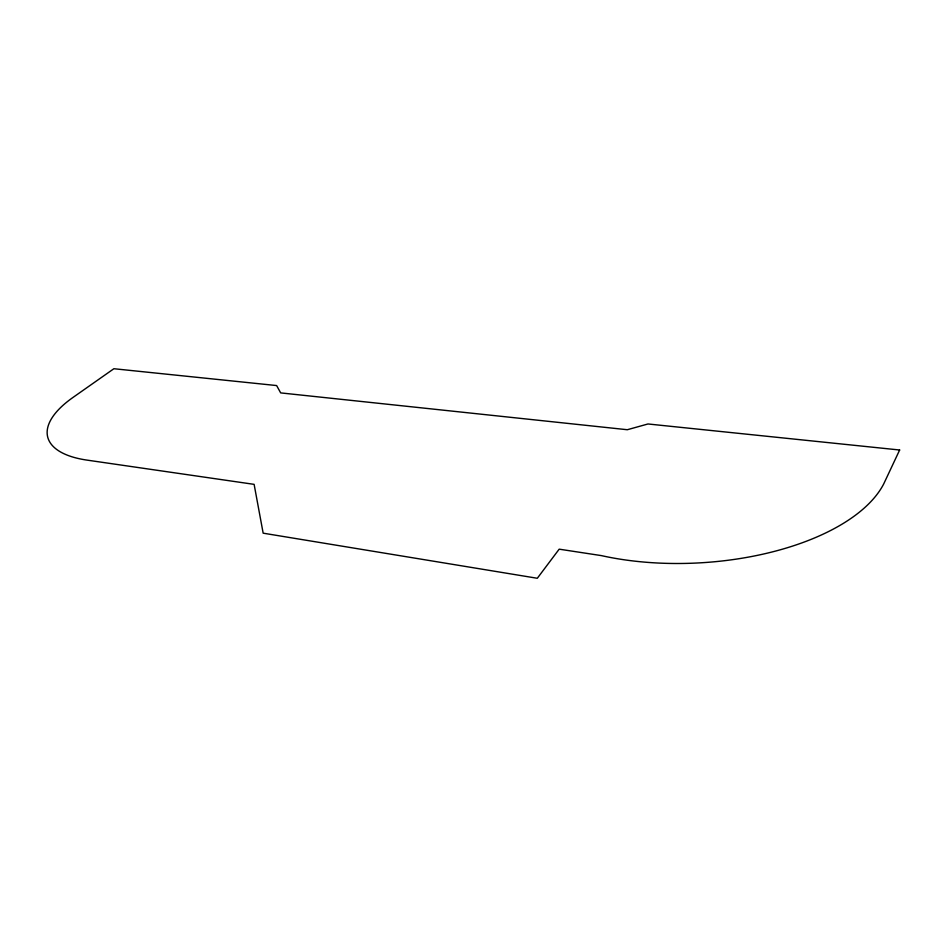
<?xml version="1.0" encoding="UTF-8"?>
<svg xmlns="http://www.w3.org/2000/svg" width="947" height="947" viewBox="0 0 947 947"><rect width="100%" height="100%" fill="white"/><g stroke="black" fill="none" stroke-linecap="round" stroke-linejoin="round"><path stroke-width="1.42" d="M899.65 450.003L883.729 483.893A194.017 93.256 -3.5 0 1 601.357 555.605L559.18 549.165L537.304 578.274L263.159 533.173L254.116 484.355L87.006 460.112A111.521 45.018 -13.7 0 1 72.943 397.48L113.889 368.726L276.631 385.559L280.679 392.898L627.316 429.725L647.985 423.972L899.65 450.003"/></g></svg>
